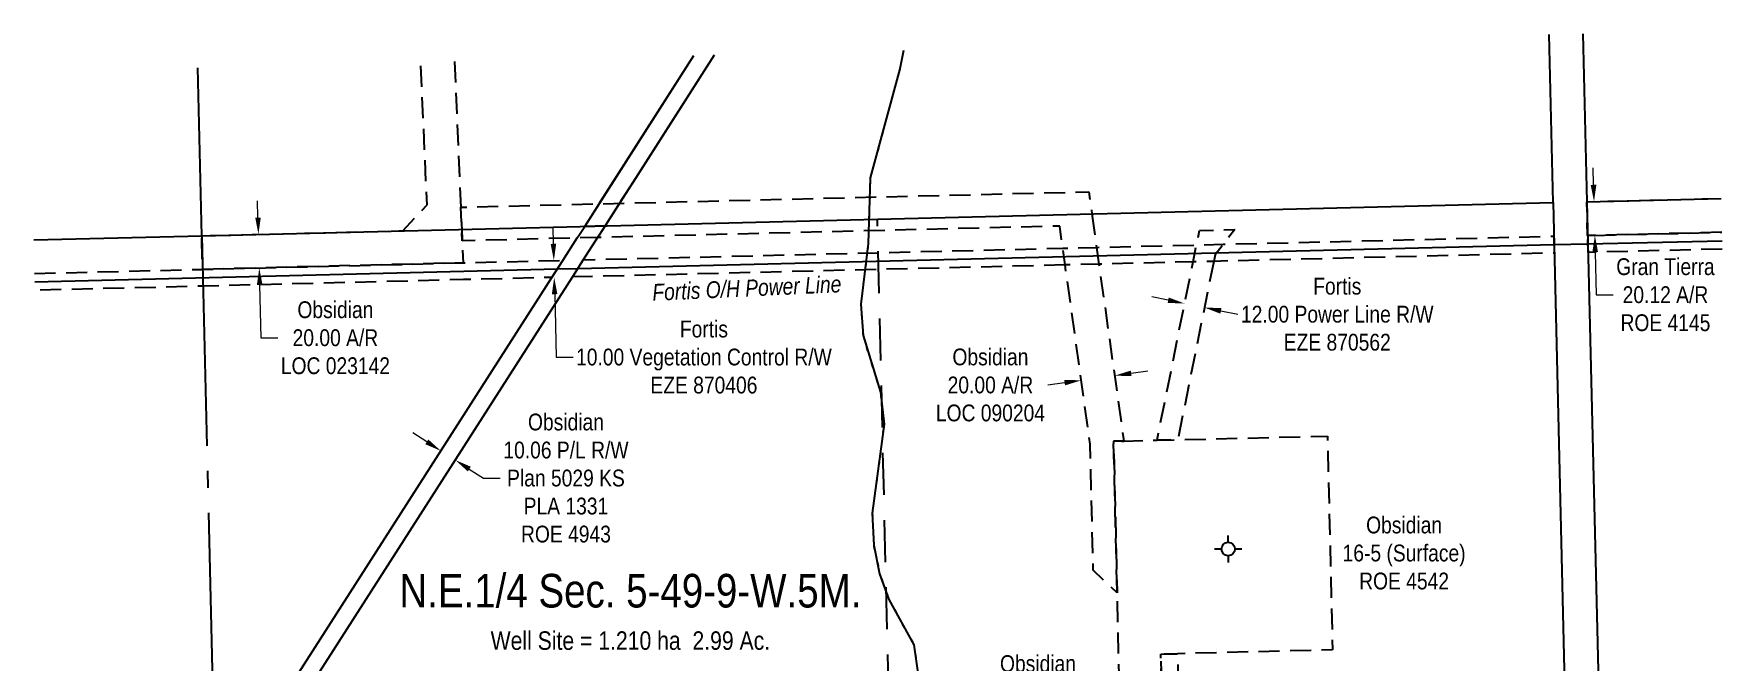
# Model space of a CAD drawing. Extents: x 613453 to 615698, y 5894735 to 5897268.
# Drawn here: x 614675 to 615680, y 5896420 to 5896793 of the extents above; entities that cross this region are included whole.
import ezdxf
from ezdxf.enums import TextEntityAlignment as Align

# ---------------------------------------------------------------- set-up
doc = ezdxf.new("R2010")
doc.units = 0
doc.header["$LTSCALE"] = 5
doc.header["$PDMODE"] = 34
doc.header["$PDSIZE"] = 0.03
for name, pattern in [('foc-ACCESSROAD', [3.75, 2.5, -1.25]), ('foc-FLOWLINE', [3.75, 2.5, -1.25]), ('foc-LSD', [8, 5, -3]), ('foc-QUARTERLINE', [33, 25, -3, 2, -3]), ('foc-WHEELTRACKS', [2, 0.4, -1.6])]:
    doc.linetypes.add(name, pattern=pattern)
doc.layers.get('Defpoints').update_dxf_attribs({"color": 9})
for name, color, linetype in [('AS-POWER', 104, 'foc-POWER'), ('C-AR', 13, 'foc-ACCESSROAD'), ('C-RW', 13, 'Continuous'), ('C-SYMBOL', 7, 'Continuous'), ('C-WS', 13, 'foc-ACCESSROAD'), ('F-AR', 190, 'foc-ACCESSROAD'), ('F-EZE', 190, 'foc-FLOWLINE'), ('F-WS-S', 8, 'Continuous'), ('L-AREAREQUIRED', 7, 'Continuous'), ('L-QSEC', 8, 'foc-QUARTERLINE'), ('L-SEC', 7, 'Continuous'), ('L-SECTION-LSD', 7, 'foc-LSD'), ('T-WATER-P3', 160, 'foc-WHEELTRACKS')]:
    doc.layers.add(name, color=color, linetype=linetype)
for name, color, linetype, lineweight in [('C-AR-T', 13, 'Continuous', 9), ('C-RW-T', 13, 'Continuous', 9), ('C-WS-T', 13, 'Continuous', 9), ('F-EZE-T', 190, 'Continuous', 9)]:
    doc.layers.add(name, color=color, linetype=linetype, lineweight=lineweight)
doc.styles.add('100L', font='ARIALN.TTF', dxfattribs={"height": 11})
doc.styles.add('175L', font='ARIALN.TTF', dxfattribs={"height": 20})
doc.styles.add('80CG', font='ARIALN.TTF', dxfattribs={"height": 10})
doc.styles.add('80L', font='ARIALN.TTF', dxfattribs={"height": 10})
doc.styles.add('foc-LtypeFont', font='ARIALN.TTF', dxfattribs={"height": 7.35})
doc.linetypes.add('foc-POWER', pattern='A,6,-1,["P",foc-LtypeFont,S=0.2,R=0,X=-0.625,Y=-0.75],-1.24,4', length=12.24)
doc.linetypes.add('foc-TOPO-flowdirection-NOLINE', pattern='A,0,[">",foc-LtypeFont,S=0.3,R=0,X=0,Y=-0.945],-20,[">",foc-LtypeFont,S=0.3,R=0,X=0,Y=-0.945],0', length=20)
doc.dimstyles.new('Compass 5 000', dxfattribs={"dimscale": 5, "dimtxt": 9, "dimasz": 2, "dimexe": 0.2, "dimexo": 0.0625, "dimgap": 0.5, "dimtad": 0, "dimtih": 1, "dimtoh": 1, "dimzin": 0, "dimdsep": 46, "dimtxsty": '80CG', "dimcen": 0.1, "dimse1": 1, "dimse2": 1, "dimclrd": 256, "dimclrt": 256, "dimaunit": 1, "dimadec": 4, "dimazin": 0, "dimtfac": 0.06, "dimtofl": 0, "dimtmove": 0, "dimatfit": 1, "dimfxl": 0.2, "dimtolj": 1, "dimtzin": 0, "dimlwd": -1, "dimarcsym": 0})

# ---------------------------------------------------------------- blocks, each defined once
blk = doc.blocks.new('*D418')
at = {"layer": 'Defpoints', "color": 0, "transparency": 16777216}
for p in [(615360.1, 5896633.6), (615371.7, 5896630.3), (615371.8, 5896631.2)]:
    blk.add_point(p, dxfattribs=at)
at = {"layer": 'F-EZE-T', "transparency": 16777216}
for p, q in [((615350.1, 5896634.7), (615340.3, 5896636.7)), ((615381.5, 5896628.4), (615391.6, 5896626.3))]:
    blk.add_line(p, q, dxfattribs=at)
for points in [[(615350.4, 5896636.3), (615349.8, 5896633.1), (615359.9, 5896632.7)], [(615381.8, 5896630), (615381.1, 5896626.7), (615371.7, 5896630.3)]]:
    blk.add_solid(points, dxfattribs=at)
at = {"layer": 'F-EZE-T', "transparency": 16777216, "insert": (615450.7, 5896626.3), "char_height": 10, "attachment_point": 5, "style": '80CG'}
blk.add_mtext('\\A1;Fortis\\P12.00 Power Line R/W\\PEZE 870562', dxfattribs=at)
blk = doc.blocks.new('*D419')
at = {"layer": 'C-AR-T', "transparency": 16777216}
for p, q in [((614808.4, 5896683.9), (614808.2, 5896693.9)), ((614809.4, 5896643.9), (614810.2, 5896612.3)), ((614810.2, 5896612.3), (614820.2, 5896612.3))]:
    blk.add_line(p, q, dxfattribs=at)
for points in [[(614810.1, 5896683.9), (614806.8, 5896683.8), (614808.7, 5896673.9)], [(614811.1, 5896643.9), (614807.8, 5896643.8), (614809.2, 5896653.9)]]:
    blk.add_solid(points, dxfattribs=at)
at = {"layer": 'Defpoints', "color": 0, "transparency": 16777216}
for p in [(614819.7, 5896674.1), (614809.2, 5896653.9), (614820.2, 5896654.2)]:
    blk.add_point(p, dxfattribs=at)
at = {"layer": 'C-AR-T', "transparency": 16777216, "insert": (614854.5, 5896612.3), "char_height": 10, "attachment_point": 5, "style": '80CG'}
blk.add_mtext('\\A1;Obsidian\\P20.00 A/R\\PLOC 023142', dxfattribs=at)
blk = doc.blocks.new('*D420')
at = {"layer": 'C-AR-T', "transparency": 16777216}
for p, q in [((615288.4, 5896585.6), (615278.5, 5896584.2)), ((615328.1, 5896591.2), (615338, 5896592.6))]:
    blk.add_line(p, q, dxfattribs=at)
for points in [[(615288.2, 5896587.3), (615288.7, 5896584), (615298.4, 5896587)], [(615327.8, 5896592.8), (615328.3, 5896589.5), (615318.2, 5896589.8)]]:
    blk.add_solid(points, dxfattribs=at)
at = {"layer": 'Defpoints', "color": 0, "transparency": 16777216}
for p in [(615298.4, 5896587), (615298.4, 5896587), (615318.2, 5896589.8)]:
    blk.add_point(p, dxfattribs=at)
at = {"layer": 'C-AR-T', "transparency": 16777216, "insert": (615244.3, 5896584.2), "char_height": 10, "attachment_point": 5, "style": '80CG'}
blk.add_mtext('\\A1;Obsidian\\P20.00 A/R\\PLOC 090204', dxfattribs=at)
blk = doc.blocks.new('*D424')
at = {"layer": 'C-RW-T', "transparency": 16777216}
for p, q in [((614908.9, 5896550.4), (614900.5, 5896555.8)), ((614934.2, 5896534.2), (614942.6, 5896528.8)), ((614942.6, 5896528.8), (614952.6, 5896528.8))]:
    blk.add_line(p, q, dxfattribs=at)
for points in [[(614909.8, 5896551.8), (614908, 5896549), (614917.3, 5896545)], [(614935.1, 5896535.6), (614933.3, 5896532.8), (614925.8, 5896539.6)]]:
    blk.add_solid(points, dxfattribs=at)
at = {"layer": 'Defpoints', "color": 0, "transparency": 16777216}
for p in [(614948.9, 5896594.4), (614957.4, 5896589), (614925.8, 5896539.6)]:
    blk.add_point(p, dxfattribs=at)
at = {"layer": 'C-RW-T', "transparency": 16777216, "insert": (614991.7, 5896528.8), "char_height": 10, "attachment_point": 5, "style": '80CG'}
blk.add_mtext('\\A1;Obsidian\\P10.06 P/L R/W\\PPlan 5029 KS\\PPLA 1331\\PROE 4943', dxfattribs=at)
blk = doc.blocks.new('GABD')
for p, q in [((-0.81, 0), (-1.62, 0)), ((0, 0.81), (0, 1.62)), ((1.62, 0), (0.81, 0)), ((0, -0.81), (0, -1.62))]:
    blk.add_line(p, q)
blk.add_circle((0, 0), 0.8)
blk = doc.blocks.new('*D429')
at = {"layer": 'C-WS-T', "transparency": 16777216}
for p, q in [((615311.1, 5896401.9), (615301.1, 5896401.7)), ((615356.1, 5896403), (615366.1, 5896403.3))]:
    blk.add_line(p, q, dxfattribs=at)
for points in [[(615356.1, 5896404.7), (615356.2, 5896401.3), (615346.1, 5896402.8)], [(615311.1, 5896403.6), (615311.2, 5896400.3), (615321.1, 5896402.2)]]:
    blk.add_solid(points, dxfattribs=at)
at = {"layer": 'Defpoints', "color": 0, "transparency": 16777216}
for p in [(615321.1, 5896403.7), (615321.1, 5896402.2), (615346.1, 5896404.3)]:
    blk.add_point(p, dxfattribs=at)
at = {"layer": 'C-WS-T', "transparency": 16777216, "insert": (615272.6, 5896401.7), "char_height": 10, "attachment_point": 5, "style": '80CG'}
blk.add_mtext('\\A1;Obsidian\\P25.15 A/R\\PROE 4542', dxfattribs=at)
blk = doc.blocks.new('*D431')
at = {"layer": 'Defpoints', "color": 0, "transparency": 16777216}
for p in [(615118.8, 5896661.5), (614984.7, 5896648.3), (615119.1, 5896651.5)]:
    blk.add_point(p, dxfattribs=at)
at = {"layer": 'F-EZE-T', "transparency": 16777216}
for p, q in [((614984.2, 5896668.3), (614984, 5896678.3)), ((614985, 5896638.3), (614985.9, 5896600.8)), ((614985.9, 5896600.8), (614995.9, 5896600.8))]:
    blk.add_line(p, q, dxfattribs=at)
for points in [[(614985.9, 5896668.3), (614982.6, 5896668.2), (614984.5, 5896658.3)], [(614986.6, 5896638.3), (614983.3, 5896638.2), (614984.7, 5896648.3)]]:
    blk.add_solid(points, dxfattribs=at)
at = {"layer": 'F-EZE-T', "transparency": 16777216, "insert": (615073.8, 5896600.8), "char_height": 10, "attachment_point": 5, "style": '80CG', "bg_fill": 3, "box_fill_scale": 1.1, "bg_fill_color": 256, "bg_fill_true_color": 13158600, "bg_fill_transparency": 0}
blk.add_mtext('\\A1;Fortis\\P10.00 Vegetation Control R/W\\PEZE 870406', dxfattribs=at)
blk = doc.blocks.new('*D432')
at = {"layer": 'Defpoints', "color": 0, "transparency": 16777216}
for p in [(615626.8, 5896694), (615604, 5896673.2), (615627.3, 5896673.8)]:
    blk.add_point(p, dxfattribs=at)
at = {"layer": 'F-EZE-T', "transparency": 16777216}
for p, q in [((615603.2, 5896703.4), (615603, 5896713.4)), ((615604.2, 5896663.3), (615604.8, 5896637.9)), ((615604.8, 5896637.9), (615614.8, 5896637.9))]:
    blk.add_line(p, q, dxfattribs=at)
for points in [[(615604.9, 5896703.4), (615601.5, 5896703.3), (615603.5, 5896693.4)], [(615605.9, 5896663.3), (615602.5, 5896663.2), (615604, 5896673.2)]]:
    blk.add_solid(points, dxfattribs=at)
at = {"layer": 'F-EZE-T', "transparency": 16777216, "insert": (615646, 5896637.9), "char_height": 10, "attachment_point": 5, "style": '80CG'}
blk.add_mtext('\\A1;Gran Tierra\\P20.12 A/R\\PROE 4145', dxfattribs=at)

msp = doc.modelspace()

# ---------------------------------------------------------------- linework, layer by layer
at = {"layer": 'AS-POWER', "flags": 128}
msp.add_lwpolyline([(614675.601, 5896645.605), (614986.651, 5896653.306), (614998.778, 5896653.602), (615579.697, 5896667.766), (615599.803, 5896668.141), (615679.669, 5896670.116)], dxfattribs=at)
at = {"layer": 'C-AR', "flags": 128}
msp.add_lwpolyline([(614925.327, 5896776.763), (614929.11, 5896690.045), (614929.686, 5896676.828), (614929.982, 5896670.049), (614930.554, 5896656.943), (614775.452, 5896653.038), (614774.972, 5896673.043), (614894.672, 5896675.971), (614909.019, 5896691.429), (614905.318, 5896776.272)], dxfattribs=at)
msp.add_lwpolyline([(615304.704, 5896686.024), (615307.489, 5896666.126), (615308.884, 5896656.152), (615323.608, 5896550.901), (615317.566, 5896550.756), (615319.727, 5896460.577), (615305.488, 5896473.943), (615303.674, 5896548.963), (615288.748, 5896655.661), (615287.352, 5896665.635), (615285.514, 5896678.772), (615010.562, 5896672.024), (614998.452, 5896671.727), (614929.982, 5896670.049), (614929.686, 5896676.828), (614929.11, 5896690.045), (615302.859, 5896699.215), (615304.704, 5896686.024)], close=True, dxfattribs=at)
at = {"layer": 'C-RW'}
for points in [[(614686.649, 5896184.991), (614783.068, 5896335.504), (614983.394, 5896648.222), (614989.907, 5896658.39), (614998.452, 5896671.727), (614999.332, 5896673.101), (615002.868, 5896678.621), (615011.452, 5896692.064), (615012.322, 5896693.427), (615023.174, 5896710.423), (615067.763, 5896780.257)], [(615079.883, 5896780.555), (615031.643, 5896705.005), (615024.439, 5896693.725), (615023.568, 5896692.361), (615014.984, 5896678.917), (615011.433, 5896673.386), (615010.562, 5896672.024), (615002.034, 5896658.685), (614995.521, 5896648.518), (614783.499, 5896317.539), (614687.08, 5896167.024)], [(615079.882, 5896780.555), (615014.984, 5896678.917), (615002.868, 5896678.621), (615067.763, 5896780.257)]]:
    msp.add_lwpolyline(points, dxfattribs=at)
msp.add_lwpolyline([(614995.521, 5896648.518), (614783.499, 5896317.539), (614783.068, 5896335.504), (614983.394, 5896648.222), (614989.907, 5896658.39), (614998.452, 5896671.727), (614999.332, 5896673.101), (615002.868, 5896678.621), (615014.984, 5896678.917), (615011.433, 5896673.386), (615010.562, 5896672.024), (615002.034, 5896658.685), (614995.521, 5896648.518)], close=True, dxfattribs=at)
at = {"layer": 'C-WS', "flags": 128}
msp.add_lwpolyline([(615336.766, 5895749.632), (615336.477, 5895761.631), (615336.222, 5895772.251), (615333.568, 5895882.396), (615330.85, 5895995.252), (615330.373, 5896015.201), (615329.794, 5896051.385), (615329.058, 5896112.241), (615328.704, 5896127.231), (615326.752, 5896210.758), (615323.773, 5896291.489), (615323.292, 5896311.505), (615320.616, 5896423.498), (615319.727, 5896460.577), (615317.566, 5896550.756), (615323.608, 5896550.901), (615343.479, 5896551.378), (615355.787, 5896551.672), (615444.824, 5896553.806), (615447.873, 5896426.548), (615355.616, 5896424.337), (615345.613, 5896424.097), (615351.888, 5896211.238), (615354.93, 5896051.865), (615358.581, 5895883.009), (615361.026, 5895781.37), (615361.271, 5895770.749), (615361.782, 5895749.453)], dxfattribs=at)
at = {"layer": 'F-AR', "flags": 128}
msp.add_lwpolyline([(615679.549, 5896675.117), (615599.683, 5896673.143), (615599.201, 5896693.269), (615679.067, 5896695.241)], dxfattribs=at)
at = {"layer": 'F-EZE', "flags": 128}
for points in [[(615377.202, 5896657.819), (615355.787, 5896551.672), (615343.479, 5896551.378), (615364.894, 5896657.518), (615366.922, 5896667.576), (615368.656, 5896676.17), (615389.723, 5896676.687), (615382.871, 5896667.966), (615377.999, 5896661.77), (615377.202, 5896657.819)], [(615288.748, 5896655.659), (614995.521, 5896648.518), (615002.034, 5896658.685), (615287.352, 5896665.634), (615307.489, 5896666.125), (615366.922, 5896667.575), (615382.87, 5896667.964), (615579.577, 5896672.768), (615579.817, 5896662.765), (615377.202, 5896657.817), (615364.893, 5896657.517), (615308.884, 5896656.151), (615288.748, 5896655.659)], [(615359.822, 5896248.844), (615349.907, 5896244.936), (615345.613, 5896424.097), (615355.616, 5896424.337), (615359.822, 5896248.844)]]:
    msp.add_lwpolyline(points, close=True, dxfattribs=at)
for points in [[(615679.789, 5896665.114), (615599.923, 5896663.14), (615599.683, 5896673.143), (615679.549, 5896675.117)], [(614675.481, 5896650.585), (614775.452, 5896653.038), (614930.554, 5896656.943), (614989.907, 5896658.39), (614983.394, 5896648.223), (614930.802, 5896646.94), (614775.691, 5896643.036), (614675.721, 5896640.583)]]:
    msp.add_lwpolyline(points, dxfattribs=at)
at = {"layer": 'L-QSEC'}
for q in [(614772.573, 5896773.015), (614793.532, 5895899.195)]:
    msp.add_line((614774.972, 5896673.043), q, dxfattribs=at)
at = {"layer": 'L-SEC'}
for p, q in [((615579.097, 5896692.772), (615576.701, 5896792.744)), ((615596.805, 5896793.237), (615599.201, 5896693.268)), ((614774.972, 5896673.043), (615579.097, 5896692.772)), ((615579.097, 5896692.772), (615598.364, 5895888.897)), ((615599.201, 5896693.268), (615679.067, 5896695.243)), ((615599.201, 5896693.268), (615618.467, 5895889.39)), ((614675.001, 5896670.59), (614774.972, 5896673.043))]:
    msp.add_line(p, q, dxfattribs=at)
at = {"layer": 'L-SECTION-LSD'}
msp.add_line((615196.308, 5895879.05), (615177.034, 5896682.907), dxfattribs=at)
at = {"layer": 'T-WATER-P3', "flags": 128}
msp.add_lwpolyline([(615192.582, 5896783.32), (615190.421, 5896772.446), (615172.83, 5896707.603), (615171.588, 5896668.49), (615167.162, 5896632.263), (615168.481, 5896613.597), (615178.813, 5896579.945), (615181.033, 5896561.007), (615173.999, 5896507.966), (615174.852, 5896488.929), (615178.384, 5896471.935), (615183.898, 5896456.488), (615198.799, 5896429.581), (615200.91, 5896414.393), (615197.551, 5896398.809), (615166.304, 5896342.678), (615136.593, 5896309.468), (615109.965, 5896293.204), (615035.466, 5896263.755), (615023.023, 5896255.351), (614994.429, 5896222.651), (614973.131, 5896201.24), (614924.843, 5896143.185), (614917.736, 5896129.516), (614908.208, 5896098.74), (614885.647, 5896059.363), (614868.9, 5896014.618)], dxfattribs=at)
at = {"layer": 'T-WATER-P3', "linetype": 'foc-TOPO-flowdirection-NOLINE', "flags": 128}
msp.add_lwpolyline([(615192.582, 5896783.32), (615190.421, 5896772.446), (615172.83, 5896707.603), (615171.588, 5896668.49), (615167.162, 5896632.263), (615168.481, 5896613.597), (615178.813, 5896579.945), (615181.033, 5896561.007), (615173.999, 5896507.966), (615174.852, 5896488.929), (615178.384, 5896471.935), (615183.898, 5896456.488), (615198.799, 5896429.581), (615200.91, 5896414.393), (615197.551, 5896398.809), (615166.304, 5896342.678), (615136.593, 5896309.468), (615109.965, 5896293.204), (615035.466, 5896263.755), (615023.023, 5896255.351), (614994.429, 5896222.651), (614973.131, 5896201.24), (614924.843, 5896143.185), (614917.736, 5896129.516), (614908.208, 5896098.74), (614885.647, 5896059.363), (614868.9, 5896014.618)], dxfattribs=at)

# ---------------------------------------------------------------- block references
at = {"layer": 'F-WS-S', "xscale": 4.998104999999989, "yscale": 4.998104999999989, "zscale": 4.998104999999989}
msp.add_blockref('GABD', (615385.814, 5896486.634), dxfattribs=at)

# ---------------------------------------------------------------- texts
at = {"layer": 'C-SYMBOL', "color": 3, "style": '175L'}
msp.add_text('N.E.1/4 Sec. 5-49-9-W.5M.', height=19.99258, dxfattribs=at).set_placement((615030.042, 5896445.83), align=Align.BOTTOM_CENTER)
at = {"layer": 'C-WS-T', "insert": (615490.472, 5896484.186), "char_height": 9.99621, "attachment_point": 5, "style": '80CG'}
msp.add_mtext('\\A1;Obsidian\\P16-5 (Surface)\\PROE 4542', dxfattribs=at)
at = {"layer": 'L-AREAREQUIRED', "color": 5, "style": '100L'}
msp.add_text('Well Site = 1.210 ha  2.99 Ac.', height=10.99592, dxfattribs=at).set_placement((615030.042, 5896423.338), align=Align.BOTTOM_CENTER)

# ---------------------------------------------------------------- dimensions: what is measured, and where the dimension line sits
at = {"layer": 'C-AR-T'}
dim = msp.add_linear_dim(base=(614809.192, 5896653.888), p1=(614819.65, 5896674.136), p2=(614820.153, 5896654.164), angle=271.442219, text='Obsidian\\P20.00 A/R\\PLOC 023142', dimstyle='Compass 5 000', dxfattribs=at)
dim.commit()
dim.dimension.update_dxf_attribs({"geometry": '*D419', "text_midpoint": (614854.508, 5896612.349), "dimtype": 161})
dim = msp.add_aligned_dim(p1=(615318.171, 5896589.77), p2=(615298.353, 5896586.998), distance=-0.01, text='Obsidian\\P20.00 A/R\\PLOC 090204', dimstyle='Compass 5 000', dxfattribs=at)
dim.commit()
dim.dimension.update_dxf_attribs({"geometry": '*D420', "text_midpoint": (615244.254, 5896584.237)})
at = {"layer": 'C-RW-T'}
dim = msp.add_linear_dim(base=(614925.757, 5896539.613), p1=(614948.915, 5896594.399), p2=(614957.379, 5896588.976), angle=327.35666, text='Obsidian\\P10.06 P/L R/W\\PPlan 5029 KS\\PPLA 1331\\PROE 4943', dimstyle='Compass 5 000', dxfattribs=at)
dim.commit()
dim.dimension.update_dxf_attribs({"geometry": '*D424', "text_midpoint": (614991.684, 5896528.824), "dimtype": 161})
at = {"layer": 'C-WS-T'}
dim = msp.add_aligned_dim(p1=(615346.087, 5896404.3), p2=(615321.089, 5896403.703), distance=1.524, text='Obsidian\\P25.15 A/R\\PROE 4542', dimstyle='Compass 5 000', dxfattribs=at)
dim.commit()
dim.dimension.update_dxf_attribs({"geometry": '*D429', "text_midpoint": (615272.628, 5896401.702)})
at = {"layer": 'F-EZE-T'}
for base, p1, p2, angle, text, picture, middle in [((615603.959, 5896673.249), (615626.832, 5896693.951), (615627.329, 5896673.826), 271.41625, 'Gran Tierra\\P20.12 A/R\\PROE 4145', '*D432', (615646.048, 5896637.894)), ((615371.66, 5896630.349), (615360.059, 5896633.556), (615371.828, 5896631.182), 348.593715, 'Fortis\\P12.00 Power Line R/W\\PEZE 870562', '*D418', (615450.735, 5896626.328))]:
    dim = msp.add_linear_dim(base=base, p1=p1, p2=p2, angle=angle, text=text, dimstyle='Compass 5 000', dxfattribs=at)
    dim.commit()
    dim.dimension.update_dxf_attribs({"geometry": picture, "text_midpoint": middle, "dimtype": 161})

# ---------------------------------------------------------------- next in the draw order: dimensions: what is measured, and where the dimension line sits
dim = msp.add_linear_dim(base=(614984.707, 5896648.255), p1=(615118.823, 5896661.529), p2=(615119.066, 5896651.527), angle=271.395047, text='Fortis\\P10.00 Vegetation Control R/W\\PEZE 870406', dimstyle='Compass 5 000', override={"dimtfill": 1}, dxfattribs=at)
dim.commit()
dim.dimension.update_dxf_attribs({"geometry": '*D431', "text_midpoint": (615073.796, 5896600.809), "dimtype": 161})

# ---------------------------------------------------------------- next in the draw order: texts
at = {"layer": 'AS-POWER', "insert": (615024.072, 5896643.433), "char_height": 9.98919, "attachment_point": 1, "rotation": 2.614443, "style": '80L'}
msp.add_mtext_dynamic_manual_height_columns('\\pi18.817;{\\fArial Narrow|b0|i1|c0|p34;Fortis O/H Power Line}', width=149.36159, gutter_width=50.013, heights=[0], dxfattribs=at)

doc.saveas('drawing.dxf')
